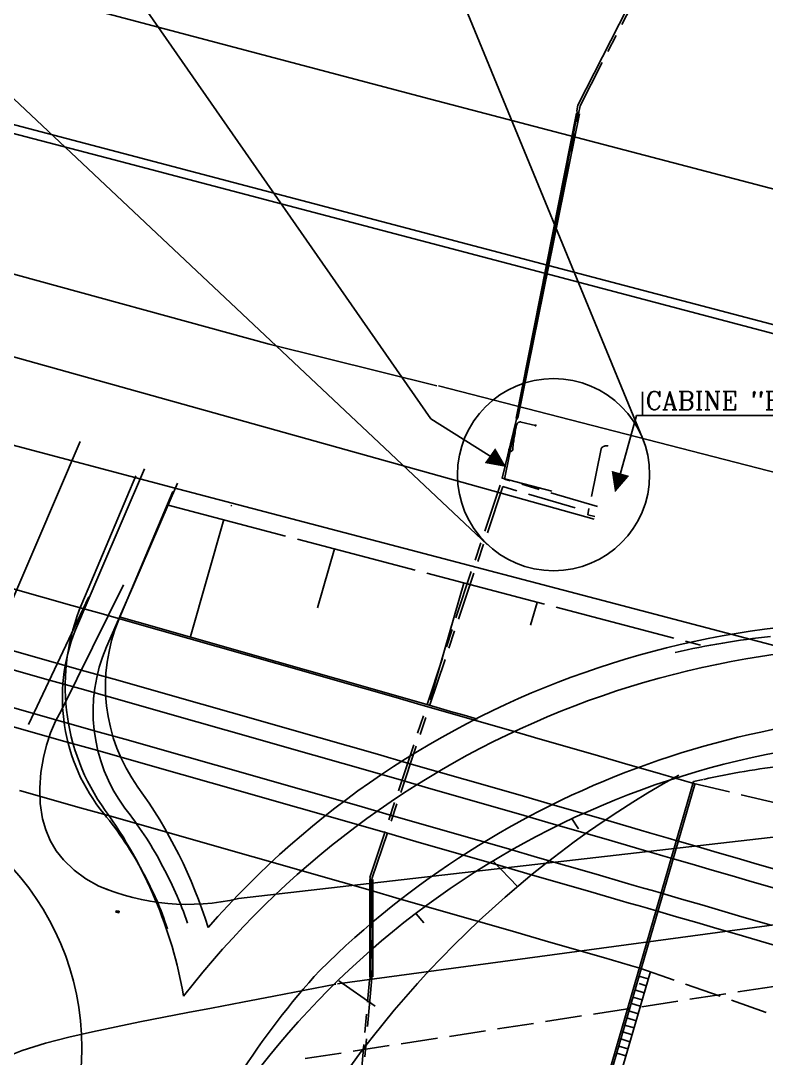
# Model space of a CAD drawing. Header units: millimetres. Extents: x 127045 to 128191, y 151549 to 152340.
# Drawn here: x 127321.7 to 127383, y 151962 to 152047.3 of the extents above; entities that cross this region are included whole.
import ezdxf

# ---------------------------------------------------------------- set-up
doc = ezdxf.new("R2010")
doc.units = ezdxf.units.MM
doc.header["$MEASUREMENT"] = 0
for name, pattern in [('HTS', [7.5, 4, -1, 1.5, -1]), ('INT_344$0$TYPE1', [4, 3, -1]), ('INT_344$0$TYPE3', [11, 10, -1]), ('TGV_344$0$TYPE1', [4, 3, -1])]:
    doc.linetypes.add(name, pattern=pattern)
doc.layers.get('0').update_dxf_attribs({"color": 252, "linetype": 'CONTINUOUS'})
for name, color, linetype in [('-GAI_DES', 7, 'CONTINUOUS'), ('-HT_SOU_DES', 5, 'HTS'), ('-HT_SOU_PRO', 4, 'HTS'), ('-TXT_CABL_SOU_PRO', 7, 'CONTINUOUS'), ('0020_BATIMENT_MAISON', 252, 'CONTINUOUS'), ('CAB_POSER', 7, 'CONTINUOUS'), ('COUPS_PRO', 7, 'CONTINUOUS'), ('GAI_EXI', 7, 'CONTINUOUS'), ('INT_344$0$101', 252, 'CONTINUOUS'), ('INT_344$0$102', 252, 'CONTINUOUS'), ('INT_344$0$104', 252, 'CONTINUOUS'), ('INT_344$0$105', 252, 'CONTINUOUS'), ('INT_344$0$113', 252, 'CONTINUOUS'), ('INT_344$0$136', 252, 'CONTINUOUS'), ('INT_344$0$RONDPOINT', 252, 'CONTINUOUS'), ('MATRICULES', 4, 'CONTINUOUS'), ('TELEC_EXI', 3, 'CONTINUOUS'), ('TGV_344$0$1', 252, 'CONTINUOUS'), ('TGV_344$0$6', 252, 'CONTINUOUS'), ('TXT_CAB_EXI', 7, 'CONTINUOUS')]:
    doc.layers.add(name, color=color, linetype=linetype)
doc.styles.add('ROMANC', font='romanc', dxfattribs={"height": 1.5})

# ---------------------------------------------------------------- blocks, each defined once
blk = doc.blocks.new('FLECHE1')
blk.add_lwpolyline([(0, 0, 0, 1.5, 0), (-1.629, 0, 1.5, 1.5, 0)], format="xyseb")
blk = doc.blocks.new('INT_344')
at = {"linetype": 'Continuous'}
for p, q in [((127372.484018, 151968.757735), (127373.263533, 151968.531078)), ((127372.522518, 151968.131564), (127373.098657, 151967.964041)), ((127372.14888, 151967.618441), (127372.931135, 151967.387902)), ((127371.813743, 151966.512655), (127372.609374, 151966.281311)), ((127371.981312, 151967.032039), (127372.763612, 151966.811763)), ((127371.664062, 151965.891244), (127372.428567, 151965.659485)), ((127371.31859, 151964.725866), (127372.093523, 151964.507207)), ((127371.498524, 151965.308555), (127372.261045, 151965.083346)), ((127371.160249, 151964.157565), (127371.926, 151963.931068)), ((127370.836368, 151962.992188), (127371.590955, 151962.77879)), ((127370.99471, 151963.58207), (127371.758478, 151963.354929)), ((127370.669131, 151962.427351), (127371.423433, 151962.202651))]:
    blk.add_line(p, q, dxfattribs=at)
at = {"layer": 'INT_344$0$101'}
for p, q in [((127326.564797, 152012.717255, 65.139999), (127322.902112, 152004.177172, 65.047005)), ((127331.849287, 152010.450834, 65.139999), (127328.186602, 152001.910751, 65.047005)), ((127334.560461, 152009.288061, 65.139999), (127330.897775, 152000.747978, 65.047005)), ((127322.902112, 152004.177172, 65.047005), (127318.960509, 151994.986754, 64.94693)), ((127328.186602, 152001.910751, 65.047005), (127326.174618, 151997.219519, 64.995918)), ((127330.897775, 152000.747978, 65.047005), (127328.72453, 151995.810331, 64.993019))]:
    blk.add_line(p, q, dxfattribs=at)
for centre, radius, start, end in [((127340.096035, 151991.635548), 15, 158.143917, 219.401251), ((127340.970811, 151990.495916), 13.35, 156.540394, 216.508034), ((127307.669239, 151964.531919), 28.882874, 27.86883533, 38.60507937), ((127304.243711, 151962.416281), 31.251162, 28.33730337, 39.07331873), ((127308.062835, 151963.989299), 28.796224, 18.4511585, 29.18946067), ((127308.163373, 151964.393863), 26.862786, 17.85726648, 28.59305316)]:
    blk.add_arc(centre, radius, start, end, dxfattribs=at)
at = {"layer": 'INT_344$0$102'}
for p, q in [((127322.125753, 151995.196129, 56.675902), (127319.718497, 151995.874646, 56.651365)), ((127321.716847, 151993.746378, 56.585902), (127319.310099, 151994.424752, 56.561365)), ((127324.532771, 151994.516769, 56.700439), (127322.125753, 151995.196129, 56.675902)), ((127326.93955, 151993.836566, 56.725945), (127324.532771, 151994.516769, 56.700439)), ((127324.123358, 151993.067161, 56.610439), (127321.716847, 151993.746378, 56.585902)), ((127329.346092, 151993.155521, 56.75145), (127326.93955, 151993.836566, 56.725945)), ((127326.52963, 151992.387102, 56.635944), (127324.123358, 151993.067161, 56.610439)), ((127331.752395, 151992.473633, 56.776955), (127329.346092, 151993.155521, 56.75145)), ((127328.935664, 151991.7062, 56.661449), (127326.52963, 151992.387102, 56.635944)), ((127334.158459, 151991.790902, 56.80246), (127331.752395, 151992.473633, 56.776955)), ((127331.341459, 151991.024456, 56.686954), (127328.935664, 151991.7062, 56.661449)), ((127333.747016, 151990.34187, 56.71246), (127331.341459, 151991.024456, 56.686954)), ((127336.564284, 151991.107329, 56.828934), (127334.158459, 151991.790902, 56.80246)), ((127338.969869, 151990.422914, 56.855408), (127336.564284, 151991.107329, 56.828934)), ((127320.902464, 151990.859029, 56.645903), (127323.307964, 151990.180098, 56.670441)), ((127323.307964, 151990.180098, 56.670441), (127325.713225, 151989.500325, 56.695946)), ((127336.152333, 151989.658441, 56.738934), (127333.747016, 151990.34187, 56.71246)), ((127341.375214, 151989.737655, 56.881882), (127338.969869, 151990.422914, 56.855408)), ((127320.493559, 151989.409279, 56.555902), (127322.898551, 151988.730491, 56.580441)), ((127325.713225, 151989.500325, 56.695946), (127328.118248, 151988.81971, 56.721451)), ((127338.557411, 151988.97417, 56.765408), (127336.152333, 151989.658441, 56.738934)), ((127343.780319, 151989.051555, 56.908356), (127341.375214, 151989.737655, 56.881882)), ((127322.898551, 151988.730491, 56.580441), (127325.303304, 151988.050861, 56.605946)), ((127328.118248, 151988.81971, 56.721451), (127330.523033, 151988.138252, 56.746956)), ((127340.962249, 151988.289056, 56.791882), (127338.557411, 151988.97417, 56.765408)), ((127346.185184, 151988.364613, 56.935798), (127343.780319, 151989.051555, 56.908356)), ((127325.303304, 151988.050861, 56.605946), (127327.70782, 151987.370389, 56.631451)), ((127330.523033, 151988.138252, 56.746956), (127332.927578, 151987.455952, 56.772461)), ((127343.366847, 151987.6031, 56.818356), (127340.962249, 151988.289056, 56.791882)), ((127345.771205, 151986.916303, 56.845798), (127343.366847, 151987.6031, 56.818356)), ((127348.589808, 151987.676828, 56.96324), (127346.185184, 151988.364613, 56.935798)), ((127350.994192, 151986.988201, 56.990682), (127348.589808, 151987.676828, 56.96324)), ((127327.70782, 151987.370389, 56.631451), (127330.112097, 151986.689075, 56.656956)), ((127332.927578, 151987.455952, 56.772461), (127335.331885, 151986.77281, 56.798935)), ((127335.331885, 151986.77281, 56.798935), (127337.735953, 151986.088826, 56.825409)), ((127348.175322, 151986.228663, 56.87324), (127345.771205, 151986.916303, 56.845798)), ((127353.398333, 151986.298733, 57.018124), (127350.994192, 151986.988201, 56.990682)), ((127330.112097, 151986.689075, 56.656956), (127332.516135, 151986.006919, 56.682461)), ((127332.516135, 151986.006919, 56.682461), (127334.919935, 151985.323921, 56.708935)), ((127337.735953, 151986.088826, 56.825409), (127340.13978, 151985.404, 56.851883)), ((127350.579198, 151985.540182, 56.900681), (127348.175322, 151986.228663, 56.87324)), ((127355.802234, 151985.608422, 57.046534), (127353.398333, 151986.298733, 57.018124)), ((127334.919935, 151985.323921, 56.708935), (127337.323495, 151984.640082, 56.735409)), ((127340.13978, 151985.404, 56.851883), (127342.543368, 151984.718333, 56.878357)), ((127352.982832, 151984.850858, 56.928123), (127350.579198, 151985.540182, 56.900681)), ((127358.205892, 151984.917269, 57.074944), (127355.802234, 151985.608422, 57.046534)), ((127337.323495, 151984.640082, 56.735409), (127339.726815, 151983.955401, 56.761883)), ((127342.543368, 151984.718333, 56.878357), (127344.946715, 151984.031824, 56.905798)), ((127355.386225, 151984.160693, 56.956533), (127352.982832, 151984.850858, 56.928123)), ((127357.789377, 151983.469686, 56.984943), (127355.386225, 151984.160693, 56.956533)), ((127360.609308, 151984.225276, 57.103353), (127358.205892, 151984.917269, 57.074944)), ((127363.012482, 151983.53244, 57.131763), (127360.609308, 151984.225276, 57.103353)), ((127339.726815, 151983.955401, 56.761883), (127342.129895, 151983.269878, 56.788357)), ((127344.946715, 151984.031824, 56.905798), (127347.349822, 151983.344473, 56.933239)), ((127347.349822, 151983.344473, 56.933239), (127349.752688, 151982.656281, 56.96068)), ((127360.192286, 151982.777839, 57.013353), (127357.789377, 151983.469686, 56.984943)), ((127365.415413, 151982.838763, 57.161141), (127363.012482, 151983.53244, 57.131763)), ((127342.129895, 151983.269878, 56.788357), (127344.532736, 151982.583514, 56.815798)), ((127344.532736, 151982.583514, 56.815798), (127346.935335, 151981.896308, 56.843239)), ((127349.752688, 151982.656281, 56.96068), (127352.155313, 151981.967247, 56.988121)), ((127362.594953, 151982.085149, 57.041763), (127360.192286, 151982.777839, 57.013353)), ((127367.818101, 151982.144245, 57.190519), (127365.415413, 151982.838763, 57.161141)), ((127346.935335, 151981.896308, 56.843239), (127349.337694, 151981.208261, 56.87068)), ((127352.155313, 151981.967247, 56.988121), (127354.557697, 151981.277372, 57.016531)), ((127364.997377, 151981.391619, 57.071141), (127362.594953, 151982.085149, 57.041763)), ((127370.220545, 151981.448885, 57.219897), (127367.818101, 151982.144245, 57.190519)), ((127349.337694, 151981.208261, 56.87068), (127351.739812, 151980.519373, 56.898121)), ((127354.557697, 151981.277372, 57.016531), (127356.959839, 151980.586656, 57.044941)), ((127367.399558, 151980.697247, 57.100519), (127364.997377, 151981.391619, 57.071141)), ((127372.622746, 151980.752683, 57.249275), (127370.220545, 151981.448885, 57.219897)), ((127373.377497, 151980.533755, 57.25881), (127372.622746, 151980.752683, 57.249275)), ((127351.739812, 151980.519373, 56.898121), (127354.141689, 151979.829644, 56.926531)), ((127356.959839, 151980.586656, 57.044941), (127359.361738, 151979.895099, 57.073351)), ((127359.361738, 151979.895099, 57.073351), (127361.763396, 151979.2027, 57.101761)), ((127369.801496, 151980.002033, 57.129897), (127367.399558, 151980.697247, 57.100519)), ((127372.20319, 151979.305979, 57.159275), (127369.801496, 151980.002033, 57.129897)), ((127374.132224, 151980.314743, 57.268345), (127373.377497, 151980.533755, 57.25881)), ((127374.886926, 151980.095648, 57.27788), (127374.132224, 151980.314743, 57.268345)), ((127375.641605, 151979.87647, 57.287415), (127374.886926, 151980.095648, 57.27788)), ((127377.288653, 151979.397813, 57.308226), (127375.641605, 151979.87647, 57.287415)), ((127354.141689, 151979.829644, 56.926531), (127356.543323, 151979.139073, 56.954941)), ((127356.543323, 151979.139073, 56.954941), (127358.944716, 151978.447662, 56.983351)), ((127361.763396, 151979.2027, 57.101761), (127364.16481, 151978.509461, 57.131139)), ((127372.957966, 151979.087043, 57.168813), (127372.20319, 151979.305979, 57.159275)), ((127373.712717, 151978.868024, 57.17835), (127372.957966, 151979.087043, 57.168813)), ((127378.935586, 151978.91876, 57.329037), (127377.288653, 151979.397813, 57.308226)), ((127358.944716, 151978.447662, 56.983351), (127361.345867, 151977.75541, 57.011761)), ((127364.16481, 151978.509461, 57.131139), (127366.565982, 151977.815381, 57.160517)), ((127374.467445, 151978.648922, 57.187888), (127373.712717, 151978.868024, 57.17835)), ((127375.222148, 151978.429737, 57.197426), (127374.467445, 151978.648922, 57.187888)), ((127376.868665, 151977.951234, 57.218234), (127375.222148, 151978.429737, 57.197426)), ((127380.582404, 151978.439312, 57.349848), (127378.935586, 151978.91876, 57.329037)), ((127382.229107, 151977.959468, 57.370659), (127380.582404, 151978.439312, 57.349848)), ((127361.345867, 151977.75541, 57.011761), (127363.746775, 151977.062316, 57.041139)), ((127366.565982, 151977.815381, 57.160517), (127368.966911, 151977.120459, 57.189895)), ((127378.515067, 151977.472336, 57.239042), (127376.868665, 151977.951234, 57.218234)), ((127380.161354, 151976.993042, 57.259851), (127378.515067, 151977.472336, 57.239042)), ((127384.630085, 151977.259061, 57.401974), (127382.229107, 151977.959468, 57.370659)), ((127363.746775, 151977.062316, 57.041139), (127366.14744, 151976.368383, 57.070517)), ((127368.966911, 151977.120459, 57.189895), (127371.367596, 151976.424698, 57.219273)), ((127381.807525, 151976.513352, 57.280659), (127380.161354, 151976.993042, 57.259851)), ((127384.207997, 151975.813094, 57.311974), (127381.807525, 151976.513352, 57.280659)), ((127366.14744, 151976.368383, 57.070517), (127368.547862, 151975.673608, 57.099895)), ((127368.547862, 151975.673608, 57.099895), (127370.94804, 151974.977993, 57.129272)), ((127371.367596, 151976.424698, 57.219273), (127372.112852, 151976.208524, 57.228694)), ((127372.112852, 151976.208524, 57.228694), (127372.858084, 151975.992269, 57.238115)), ((127372.858084, 151975.992269, 57.238115), (127373.603293, 151975.775933, 57.247537)), ((127373.603293, 151975.775933, 57.247537), (127374.348478, 151975.559516, 57.256958)), ((127370.94804, 151974.977993, 57.129272), (127371.696644, 151974.760848, 57.138738)), ((127371.696644, 151974.760848, 57.138738), (127372.445224, 151974.543621, 57.148203)), ((127374.348478, 151975.559516, 57.256958), (127376.003507, 151975.078547, 57.277884)), ((127376.003507, 151975.078547, 57.277884), (127377.65842, 151974.597179, 57.298809)), ((127372.445224, 151974.543621, 57.148203), (127373.193781, 151974.326312, 57.157668)), ((127373.193781, 151974.326312, 57.157668), (127373.942313, 151974.108921, 57.167133)), ((127373.942313, 151974.108921, 57.167133), (127375.593487, 151973.62907, 57.188015)), ((127377.65842, 151974.597179, 57.298809), (127379.313216, 151974.115412, 57.319735)), ((127379.313216, 151974.115412, 57.319735), (127380.967896, 151973.633244, 57.34066)), ((127375.593487, 151973.62907, 57.188015), (127377.244545, 151973.148821, 57.208897)), ((127377.244545, 151973.148821, 57.208897), (127378.895487, 151972.668174, 57.229778)), ((127380.967896, 151973.633244, 57.34066), (127383.367359, 151972.93328, 57.371974)), ((127378.895487, 151972.668174, 57.229778), (127380.546314, 151972.187129, 57.25066)), ((127380.546314, 151972.187129, 57.25066), (127382.945271, 151971.487312, 57.281974)), ((127382.945271, 151971.487312, 57.281974), (127385.343982, 151970.786656, 57.313288))]:
    blk.add_line(p, q, dxfattribs=at)
at = {"layer": 'INT_344$0$104'}
for p, q in [((127331.215027, 151997.878662, 56.66666), (127329.773582, 151998.286809, 56.651394)), ((127332.656387, 151997.470214, 56.681927), (127331.215027, 151997.878662, 56.66666)), ((127334.097662, 151997.061463, 56.697193), (127332.656387, 151997.470214, 56.681927)), ((127335.53885, 151996.652411, 56.71246), (127334.097662, 151997.061463, 56.697193)), ((127337.946378, 151995.968354, 56.738934), (127335.53885, 151996.652411, 56.71246)), ((127340.353666, 151995.283454, 56.765408), (127337.946378, 151995.968354, 56.738934)), ((127342.760713, 151994.597711, 56.791882), (127340.353666, 151995.283454, 56.765408)), ((127345.167521, 151993.911125, 56.818356), (127342.760713, 151994.597711, 56.791882)), ((127347.574087, 151993.223696, 56.845798), (127345.167521, 151993.911125, 56.818356)), ((127349.980413, 151992.535425, 56.87324), (127347.574087, 151993.223696, 56.845798)), ((127352.386498, 151991.846311, 56.900681), (127349.980413, 151992.535425, 56.87324)), ((127354.792341, 151991.156354, 56.928123), (127352.386498, 151991.846311, 56.900681)), ((127355.901401, 151990.837987, 56.941221), (127354.792341, 151991.156354, 56.928123)), ((127357.010409, 151990.51944, 56.954319), (127355.901401, 151990.837987, 56.941221)), ((127358.119365, 151990.200715, 56.967417), (127357.010409, 151990.51944, 56.954319)), ((127359.22827, 151989.881811, 56.980515), (127358.119365, 151990.200715, 56.967417))]:
    blk.add_line(p, q, dxfattribs=at)
at = {"layer": 'INT_344$0$104', "linetype": 'Continuous'}
for p, q in [((127376.987544, 151984.74114), (127367.624619, 151952.540391)), ((127377.106732, 151984.613804), (127367.768326, 151952.49738)), ((127377.786417, 151984.911733), (127376.987522, 151984.741241))]:
    blk.add_line(p, q, dxfattribs=at)
at = {"layer": 'INT_344$0$104'}
for centre, radius, start, end in [((127390.134971, 151932.061568), 64.972857, 96.01632037, 103.03904247), ((127390.359438, 151930.72728), 55.623907, 95.99453763, 103.02206805)]:
    blk.add_arc(centre, radius, start, end, dxfattribs=at)
at = {"layer": 'INT_344$0$105', "linetype": 'INT_344$0$TYPE1'}
for p, q in [((127338.956881, 152007.402517, 61.380699), (127339.029881, 152007.470862, 61.354851)), ((127323.456912, 151999.915679, 56.585902), (127321.048004, 152000.594662, 56.561365)), ((127325.865583, 151999.235853, 56.610439), (127323.456912, 151999.915679, 56.585902)), ((127328.274015, 151998.555183, 56.635944), (127325.865583, 151999.235853, 56.610439)), ((127330.682208, 151997.87367, 56.661449), (127328.274015, 151998.555183, 56.635944)), ((127333.090163, 151997.191314, 56.686954), (127330.682208, 151997.87367, 56.661449)), ((127335.497879, 151996.508115, 56.71246), (127333.090163, 151997.191314, 56.686954)), ((127337.905356, 151995.824072, 56.738934), (127335.497879, 151996.508115, 56.71246)), ((127340.312593, 151995.139187, 56.765408), (127337.905356, 151995.824072, 56.738934)), ((127342.71959, 151994.453458, 56.791882), (127340.312593, 151995.139187, 56.765408)), ((127345.126347, 151993.766886, 56.818356), (127342.71959, 151994.453458, 56.791882)), ((127347.532863, 151993.079472, 56.845798), (127345.126347, 151993.766886, 56.818356)), ((127349.939138, 151992.391215, 56.87324), (127347.532863, 151993.079472, 56.845798)), ((127352.345173, 151991.702116, 56.900681), (127349.939138, 151992.391215, 56.87324)), ((127354.750966, 151991.012173, 56.928123), (127352.345173, 151991.702116, 56.900681)), ((127357.156516, 151990.321389, 56.956533), (127354.750966, 151991.012173, 56.928123)), ((127359.561824, 151989.629762, 56.984943), (127357.156516, 151990.321389, 56.956533)), ((127361.96689, 151988.937293, 57.013353), (127359.561824, 151989.629762, 56.984943)), ((127364.371713, 151988.243982, 57.041763), (127361.96689, 151988.937293, 57.013353)), ((127366.776294, 151987.549829, 57.071141), (127364.371713, 151988.243982, 57.041763)), ((127369.180632, 151986.854834, 57.100519), (127366.776294, 151987.549829, 57.071141)), ((127371.584726, 151986.158996, 57.129897), (127369.180632, 151986.854834, 57.100519)), ((127373.988577, 151985.462317, 57.159275), (127371.584726, 151986.158996, 57.129897)), ((127374.74403, 151985.243184, 57.168813), (127373.988577, 151985.462317, 57.159275)), ((127375.499459, 151985.023969, 57.17835), (127374.74403, 151985.243184, 57.168813)), ((127376.254863, 151984.80467, 57.187888), (127375.499459, 151985.023969, 57.17835)), ((127377.010244, 151984.585288, 57.197426), (127376.254863, 151984.80467, 57.187888)), ((127377.010244, 151984.585288, 57.197426), (127396.511078, 151979.984822, 56.517906)), ((127321.565739, 151984.011407, 56.670441), (127323.96884, 151983.332244, 56.695946)), ((127323.96884, 151983.332244, 56.695946), (127326.371703, 151982.65224, 56.721451)), ((127326.371703, 151982.65224, 56.721451), (127328.774328, 151981.971394, 56.746956)), ((127328.774328, 151981.971394, 56.746956), (127331.176714, 151981.289707, 56.772461)), ((127331.176714, 151981.289707, 56.772461), (127333.578861, 151980.607179, 56.798935)), ((127333.578861, 151980.607179, 56.798935), (127335.98077, 151979.923809, 56.825409)), ((127335.98077, 151979.923809, 56.825409), (127338.382439, 151979.239598, 56.851883)), ((127338.382439, 151979.239598, 56.851883), (127340.783868, 151978.554547, 56.878357)), ((127340.783868, 151978.554547, 56.878357), (127343.185057, 151977.868654, 56.905798)), ((127343.185057, 151977.868654, 56.905798), (127345.586006, 151977.181921, 56.933239)), ((127345.586006, 151977.181921, 56.933239), (127347.986714, 151976.494346, 56.96068)), ((127347.986714, 151976.494346, 56.96068), (127350.387181, 151975.805932, 56.988121)), ((127350.387181, 151975.805932, 56.988121), (127352.787407, 151975.116676, 57.016531)), ((127352.787407, 151975.116676, 57.016531), (127355.187392, 151974.426581, 57.044941)), ((127355.187392, 151974.426581, 57.044941), (127357.587134, 151973.735644, 57.073351)), ((127357.587134, 151973.735644, 57.073351), (127359.986634, 151973.043868, 57.101761)), ((127359.986634, 151973.043868, 57.101761), (127362.385893, 151972.351251, 57.131139)), ((127362.385893, 151972.351251, 57.131139), (127364.784908, 151971.657794, 57.160517)), ((127364.784908, 151971.657794, 57.160517), (127367.183681, 151970.963497, 57.189895)), ((127367.183681, 151970.963497, 57.189895), (127369.58221, 151970.26836, 57.219273)), ((127369.58221, 151970.26836, 57.219273), (127370.326796, 151970.05238, 57.228694)), ((127370.326796, 151970.05238, 57.228694), (127371.07136, 151969.836319, 57.238115)), ((127371.07136, 151969.836319, 57.238115), (127371.815899, 151969.620177, 57.247537)), ((127371.815899, 151969.620177, 57.247537), (127372.560415, 151969.403955, 57.256958)), ((127372.560415, 151969.403955, 57.256958), (127391.455483, 151962.791182, 56.517796))]:
    blk.add_line(p, q, dxfattribs=at)
at = {"layer": 'INT_344$0$113', "linetype": 'INT_344$0$TYPE3'}
for p, q in [((127333.780844, 152007.469988), (127377.548232, 151995.960355)), ((127338.364493, 152006.295498), (127335.572027, 151996.48706)), ((127347.456029, 152003.870746), (127346.072797, 151999.037909)), ((127358.100701, 152001.067126), (127355.172745, 151990.89112)), ((127364.123844, 151999.475882), (127363.581181, 151997.599772)), ((127373.433702, 151969.11632), (127369.152656, 151954.393047))]:
    blk.add_line(p, q, dxfattribs=at)
at = {"layer": 'INT_344$0$136', "linetype": 'Continuous'}
for p, q in [((127316.225469, 152013.68181), (127334.162333, 152008.920666)), ((127334.162333, 152008.920666), (127370.036016, 151999.486863)), ((127370.036016, 151999.486863), (127405.681348, 151990.149686, 65.035614))]:
    blk.add_line(p, q, dxfattribs=at)
at = {"layer": 'INT_344$0$RONDPOINT'}
for p, q in [((127331.127598, 152009.875651), (127326.697387, 151999.354258)), ((127334.174179, 152008.592836), (127329.743968, 151998.071444)), ((127366.953607, 151981.723495), (127367.516087, 151980.864755)), ((127360.51983, 151978.211633), (127362.502309, 151976.104944)), ((127354.192301, 151973.858553), (127354.81113, 151973.133042)), ((127347.826339, 151968.353463), (127350.817584, 151966.266419))]:
    blk.add_line(p, q, dxfattribs=at)
blk.add_circle((127304.701999, 151962.836403), 22, dxfattribs=at)
for centre, radius, start, end in [((127342.792817, 151992.577004), 17.464079, 157.16564637, 215.79082659), ((127342.792817, 151992.577004), 14.158437, 157.16564637, 215.79082659), ((127392.452175, 151924.38181), 73.51483, 79.93522135, 138.86185024), ((127393.819031, 151921.552356), 74.345691, 81.59220548, 142.21579667), ((127397.794359, 151917.231706), 73.199056, 85.98867236, 134.74992528), ((127396.919974, 151917.844947), 70.512719, 85.74602731, 147.88498661), ((127416.746925, 151911.915949), 84.039904, 119.18802949, 150.90290567), ((127298.598847, 151960.714062), 40.324166, 17.35962504, 35.79082659), ((127298.598847, 151960.714062), 37.018524, 9.9385473, 35.79082659), ((127394.399672, 151925.381101), 65.106594, 137.67855659, 156.92167327)]:
    blk.add_arc(centre, radius, start, end, dxfattribs=at)
blk = doc.blocks.new('TGV_344$0$684_AVALOIR')
for points in [[(2, 1), (-2, 1), (-2, -1), (2, -1), (2, 1)], [(-1, 1), (-1, -1)], [(0, -1), (0, 1)], [(1, 1), (1, -1)]]:
    blk.add_lwpolyline(points)
blk = doc.blocks.new('TGV_344')
at = {"layer": 'TGV_344$0$1'}
for p, q in [((127355.370694, 152040.858087, 0.208731), (127292.060694, 152057.619087, -0.93527)), ((127283.085515, 152048.770237, -9.088468), (127329.588067, 152036.534745, -16.577309)), ((127282.851207, 152048.087438, -9.085819), (127329.351852, 152035.853356, -16.574404)), ((127404.689694, 152027.896087, 0.811732), (127355.370694, 152040.858087, 0.208731)), ((127329.588067, 152036.534745, -16.577309), (127362.986119, 152027.73738, -25.532166)), ((127329.351852, 152035.853356, -16.574404), (127362.755856, 152027.056079, -25.529628)), ((127316.721694, 152027.666087, -0.15727), (127342.109694, 152020.720087, 0.806731)), ((127362.986119, 152027.73738, -25.532166), (127385.588472, 152021.765023, -35.052679)), ((127362.755856, 152027.056079, -25.529628), (127385.366295, 152021.084091, -35.051062)), ((127342.109694, 152020.720087, 0.806731), (127355.868694, 152017.271087, 0.131731)), ((127325.019694, 151990.618087, 6.83573), (127324.523472, 151989.699821, 6.842493)), ((127324.523472, 151989.699821, 6.842493), (127324.109072, 151988.741843, 6.84923)), ((127324.109072, 151988.741843, 6.84923), (127323.779645, 151987.751425, 6.855967)), ((127323.779645, 151987.751425, 6.855967), (127323.537694, 151986.736087, 6.86273)), ((127323.537694, 151986.736087, 6.86273), (127323.337566, 151985.487485, 6.82909)), ((127323.337566, 151985.487485, 6.82909), (127323.231436, 151984.221333, 6.79548)), ((127323.231436, 151984.221333, 6.79548), (127323.258625, 151982.944352, 6.761744)), ((127323.258625, 151982.944352, 6.761744), (127323.456694, 151981.679087, 6.727728)), ((127323.456694, 151981.679087, 6.727728), (127323.725436, 151980.764924, 6.68038)), ((127399.909694, 151982.043087, -58.180269), (127339.573342, 151975.123247, -58.180269)), ((127323.725436, 151980.764924, 6.68038), (127324.101111, 151979.887864, 6.63335)), ((127324.101111, 151979.887864, 6.63335), (127324.585732, 151979.063992, 6.586261)), ((127324.585732, 151979.063992, 6.586261), (127325.177694, 151978.312087, 6.538733)), ((127325.177694, 151978.312087, 6.538733), (127326.054973, 151977.46376, 6.518645)), ((127326.054973, 151977.46376, 6.518645), (127327.036176, 151976.738145, 6.498732)), ((127327.036176, 151976.738145, 6.498732), (127328.104264, 151976.147838, 6.478819)), ((127328.104264, 151976.147838, 6.478819), (127329.240694, 151975.703087, 6.458731)), ((127347.570694, 151968.086087, 5.971731), (127345.019215, 151967.596571, 6.117981)), ((127342.468054, 151967.105404, 6.264231), (127339.917213, 151966.612577, 6.410481)), ((127345.019215, 151967.596571, 6.117981), (127342.468054, 151967.105404, 6.264231)), ((127339.917213, 151966.612577, 6.410481), (127337.366694, 151966.118087, 6.556731)), ((127333.439504, 151965.37962, 6.529733), (127331.477432, 151964.999666, 6.516231)), ((127335.404017, 151965.745275, 6.543233), (127333.439504, 151965.37962, 6.529733)), ((127337.366694, 151966.118087, 6.556731), (127335.404017, 151965.745275, 6.543233)), ((127329.522694, 151964.584087, 6.50273), (127327.579688, 151964.161929, 6.464572)), ((127331.477432, 151964.999666, 6.516231), (127329.522694, 151964.584087, 6.50273)), ((127325.631415, 151963.737769, 6.426337), (127323.69506, 151963.245835, 6.388049)), ((127327.579688, 151964.161929, 6.464572), (127325.631415, 151963.737769, 6.426337)), ((127323.69506, 151963.245835, 6.388049), (127321.796694, 151962.623087, 6.34973)), ((127321.796694, 151962.623087, 6.34973), (127320.290438, 151962.023223, 6.264311))]:
    blk.add_line(p, q, dxfattribs=at)
at = {"layer": 'TGV_344$0$1', "linetype": 'Continuous'}
for p, q in [((127330.115694, 152000.914087, 6.916731), (127325.019694, 151990.618087, 6.826735)), ((127322.304694, 151989.426087, 6.616728), (127327.280694, 151999.947087, 6.706732))]:
    blk.add_line(p, q, dxfattribs=at)
at = {"layer": 'TGV_344$0$1'}
blk.add_arc((127335.400506, 151993.116952, -58.180269), 18.47122, 246.73365342, 283.05640424, dxfattribs=at)
at = {"layer": 'TGV_344$0$6', "linetype": 'TGV_344$0$TYPE1'}
blk.add_line((127345.050694, 151961.969087, 2.624731), (127391.486694, 151969.124087, 3.00273), dxfattribs=at)
at = {"linetype": 'Continuous', "xscale": 0.06, "yscale": 0.06, "rotation": 172.212783}
blk.add_blockref('TGV_344$0$684_AVALOIR', (127329.626694, 151974.040087, 6.221731), dxfattribs=at)
blk = doc.blocks.new('FR-344-A')
blk.add_line((127356.02, 152017.29, 58.312), (127407.916559, 152003.912832, 0.119917))
at = {"elevation": -33.317405}
blk.add_lwpolyline([(127397.613339, 151974.856749), (127347.722, 151968.105)], dxfattribs=at)
for name in ['TGV_344', 'INT_344']:
    blk.add_blockref(name, (0, 0))

msp = doc.modelspace()

# ---------------------------------------------------------------- linework, layer by layer
at = {"layer": '-GAI_DES'}
for p, q in [((127350.359, 151976.699), (127350.359, 151968.699)), ((127350.459, 151976.699), (127350.459, 151968.699)), ((127350.619, 151976.699), (127350.619, 151968.699))]:
    msp.add_line(p, q, dxfattribs=at)
at = {"layer": '-HT_SOU_DES'}
for points in [[(127369.099, 152007.376), (127361.456, 152009.598), (127367.663, 152040.311), (127396.355, 152096.317), (127401.901, 152115.812), (127395.467, 152120.847), (127392.309, 152124.636), (127389.869, 152130.048), (127389.026, 152137.988), (127389.153, 152138.643)], [(127338.112, 151952.826), (127338.121, 151955.725), (127349.515, 151959.134), (127350.342, 151968.425), (127350.406, 151968.565), (127350.403, 151976.794), (127350.359, 151976.856), (127361.237, 152009.603)], [(127367.257, 152007.249), (127361.3, 152008.999), (127350.535, 151976.711), (127350.543, 151968.585), (127349.695, 151958.942), (127338.426, 151955.562), (127338.423, 151952.912)]]:
    msp.add_lwpolyline(points, dxfattribs=at)
at = {"layer": '-HT_SOU_PRO'}
for points, elevation in [([(127363.986, 152014.024), (127362.818, 152014.308, 0.31936), (127362.474, 152014.166, 0.033114), (127362.12, 152012.118, -0.443771), (127361.978, 152011.893, -0.621281), (127361.829, 152012.118)], -6.304), ([(127369.978, 152012.324, 0.371127), (127369.381, 152012.095), (127368.284, 152006.686), (127368.883, 152006.546)], -6.152)]:
    msp.add_lwpolyline(points, format="xyb", dxfattribs=dict(at, elevation=elevation))
at = {"layer": '-HT_SOU_PRO', "const_width": 0.1}
msp.add_lwpolyline([(127363.942, 152014.026, 1), (127364.042, 152014.026, 1)], format="xyb", close=True, dxfattribs=at)
at = {"layer": '-HT_SOU_PRO', "extrusion": (0.003407, 0.101393, 0.994841)}
for points in [[(-122246.743, -155383.794), (-122246.895, -155385.388), (-122246.387, -155386.399), (-122245.083, -155387.233), (-122243.033, -155387.804), (-122187.119, -155400.202)], [(-122246.523, -155383.656), (-122246.673, -155385.584), (-122246.251, -155386.265), (-122245.006, -155387.061), (-122242.988, -155387.624), (-122193.164, -155398.697)]]:
    msp.add_lwpolyline(points, dxfattribs=at)
at = {"layer": '-TXT_CABL_SOU_PRO'}
for p, q in [((127355.383, 152014.581), (127300.066, 152094.059)), ((127360.916, 152011.08), (127355.383, 152014.581))]:
    msp.add_line(p, q, dxfattribs=at)
at = {"layer": '0020_BATIMENT_MAISON', "extrusion": (0.003407, 0.101393, 0.994841)}
msp.add_lwpolyline([(-122154.102, -155387.092), (-122177.887, -155449.893)], dxfattribs=at)
at = {"layer": 'CAB_POSER', "extrusion": (0.003407, 0.101393, 0.994841)}
for points in [[(-122190.755, -155394.72), (-122188.808, -155395.16), (-122188.591, -155394.193)], [(-122192.211, -155392.616), (-122192.572, -155394.233), (-122194.766, -155393.749)], [(-122194.766, -155393.749), (-122194.405, -155392.132), (-122192.211, -155392.616)]]:
    msp.add_lwpolyline(points, dxfattribs=at)
at = {"layer": 'CAB_POSER', "extrusion": (-0.002739, -0.101414, 0.994841)}
msp.add_lwpolyline([(123215.036, 154588.776), (123216.983, 154588.335), (123217.203, 154589.299)], dxfattribs=at)
at = {"layer": 'COUPS_PRO'}
for p, q in [((127372.783, 152012.986), (127310.161, 152165.134)), ((127360.059, 152004.222), (127240.231, 152116.969))]:
    msp.add_line(p, q, dxfattribs=at)
msp.add_circle((127365.475, 152009.978), 7.903, dxfattribs=at)
at = {"layer": 'GAI_EXI'}
for p, q in [((127362.393, 152014.634), (127367.36, 152039.711, 1.877)), ((127362.475, 152014.622), (127367.458, 152039.692, 1.877)), ((127362.548, 152014.613), (127367.615, 152039.661, 1.877)), ((127364.76, 152026.578), (127364.76, 152026.578))]:
    msp.add_line(p, q, dxfattribs=at)
at = {"layer": 'MATRICULES'}
msp.add_line((127106.061, 152079.808), (127368.822, 152006.31, -5.535), dxfattribs=at)
at = {"layer": 'TELEC_EXI'}
msp.add_lwpolyline([(127365.323, 152008.63), (127361.246, 152009.703), (127362.402, 152014.425), (127367.424, 152039.789), (127367.38, 152039.888), (127367.482, 152040.374), (127395.929, 152096.133), (127396.223, 152096.338), (127401.729, 152115.677), (127395.355, 152121.879), (127396.545, 152122.936), (127396.545, 152122.936), (127396.545, 152122.936), (127396.545, 152122.936)], dxfattribs=at)
at = {"layer": 'TXT_CAB_EXI', "color": 7}
for p, q in [((127372.787, 152014.856), (127372.787, 152016.802)), ((127370.748, 152009.306), (127372.289, 152014.856)), ((127372.289, 152014.856), (127395.456, 152014.856))]:
    msp.add_line(p, q, dxfattribs=at)
msp.add_lwpolyline([(127370.524, 152008.523, 0, 1.5, 0), (127370.972, 152010.089, 1.5, 1.5, 0)], format="xyseb", dxfattribs=at)

# ---------------------------------------------------------------- block references
at = {"layer": '-TXT_CABL_SOU_PRO', "rotation": 324.9214201384245}
msp.add_blockref('FLECHE1', (127361.583, 152010.612), dxfattribs=at)
msp.add_blockref('FR-344-A', (0, 0))

# ---------------------------------------------------------------- texts
at = {"layer": 'TXT_CAB_EXI', "color": 7, "style": 'ROMANC'}
msp.add_text('CABINE "EP ETAT"', height=1.5, dxfattribs=at).set_placement((127373.046, 152015.322))

doc.saveas('drawing.dxf')
